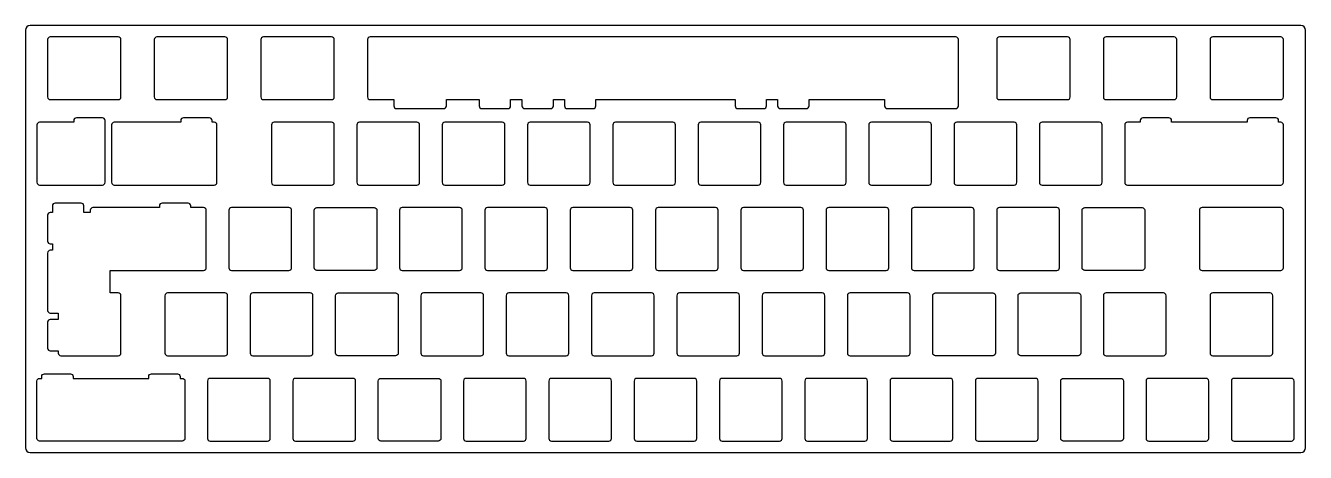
# Model space of a CAD drawing. Header units: millimetres. Extents: x -286 to 0, y 0 to 95.
import ezdxf

# ---------------------------------------------------------------- set-up
doc = ezdxf.new("R2010")
doc.units = ezdxf.units.MM
doc.layers.get('0').update_dxf_attribs({"linetype": 'CONTINUOUS'})

msp = doc.modelspace()

# ---------------------------------------------------------------- linework, layer by layer
for points in [[(0, 94.25, 0.414213562), (-1, 95.25), (-284.75, 95.25, 0.414213562), (-285.75, 94.25), (-285.75, 1, 0.414213562), (-284.75, 0), (-1, 0, 0.414213562), (0, 1)], [(-265.0625, 78.725, 0.414213562), (-264.4625, 79.325), (-264.4625, 92.125, 0.414213562), (-265.0625, 92.725), (-280.24375, 92.725, 0.414213562), (-280.84375, 92.125), (-280.84375, 79.325, 0.414213562), (-280.24375, 78.725)], [(-240.65, 92.125, 0.414213562), (-241.25, 92.725), (-256.43125, 92.725, 0.414213562), (-257.03125, 92.125), (-257.03125, 79.325, 0.414213562), (-256.43125, 78.725), (-241.25, 78.725, 0.414213562), (-240.65, 79.325)], [(-217.4375, 78.725, 0.414213562), (-216.8375, 79.325), (-216.8375, 92.125, 0.414213562), (-217.4375, 92.725), (-232.61875, 92.725, 0.414213562), (-233.21875, 92.125), (-233.21875, 79.325, 0.414213562), (-232.61875, 78.725)], [(-78.06875, 76.725, 0.414213562), (-77.46875, 77.325), (-77.46875, 92.125, 0.414213562), (-78.06875, 92.725), (-208.80625, 92.725, 0.414213562), (-209.40625, 92.125), (-209.40625, 79.325, 0.414213562), (-208.80625, 78.725), (-203.525, 78.725), (-203.525, 77.325, 0.414213562), (-202.925, 76.725), (-192.39425, 76.725, 0.414213562), (-191.79425, 77.325), (-191.79425, 78.725), (-184.46875, 78.725), (-184.46875, 77.325, 0.414213562), (-183.86875, 76.725), (-178.06875, 76.725, 0.414213562), (-177.46875, 77.325), (-177.46875, 78.725), (-174.91825, 78.725), (-174.91825, 77.325, 0.414213562), (-174.31825, 76.725), (-168.51825, 76.725, 0.414213562), (-167.91825, 77.325), (-167.91825, 78.725), (-165.425, 78.725), (-165.425, 77.325, 0.414213562), (-164.825, 76.725), (-159.025, 76.725, 0.414213562), (-158.425, 77.325), (-158.425, 78.725), (-127.325, 78.725), (-127.325, 77.325, 0.414213562), (-126.725, 76.725), (-120.925, 76.725, 0.414213562), (-120.325, 77.325), (-120.325, 78.725), (-117.83175, 78.725), (-117.83175, 77.325, 0.414213562), (-117.23175, 76.725), (-111.43175, 76.725, 0.414213562), (-110.83175, 77.325), (-110.83175, 78.725), (-93.95575, 78.725), (-93.95575, 77.325, 0.414213562), (-93.35575, 76.725)], [(-53.13125, 78.725, 0.414213562), (-52.53125, 79.325), (-52.53125, 92.125, 0.414213562), (-53.13125, 92.725), (-68.3125, 92.725, 0.414213562), (-68.9125, 92.125), (-68.9125, 79.325, 0.414213562), (-68.3125, 78.725)], [(-45.1, 79.325, 0.414213562), (-44.5, 78.725), (-29.31875, 78.725, 0.414213562), (-28.71875, 79.325), (-28.71875, 92.125, 0.414213562), (-29.31875, 92.725), (-44.5, 92.725, 0.414213562), (-45.1, 92.125)], [(-5.50625, 78.725, 0.414213562), (-4.90625, 79.325), (-4.90625, 92.125, 0.414213562), (-5.50625, 92.725), (-20.6875, 92.725, 0.414213562), (-21.2875, 92.125), (-21.2875, 79.325, 0.414213562), (-20.6875, 78.725)], [(-283.225, 60.275, 0.414213562), (-282.625, 59.675), (-268.59425, 59.675, 0.414213562), (-267.99425, 60.275), (-267.99425, 74.075, 0.414213562), (-268.59425, 74.675), (-274.39425, 74.675, 0.414213562), (-274.99425, 74.075), (-274.99425, 73.675), (-282.625, 73.675, 0.414213562), (-283.225, 73.075)], [(-243.63125, 59.675, 0.414213562), (-243.03125, 60.275), (-243.03125, 73.075, 0.414213562), (-243.63125, 73.675), (-244.11825, 73.675), (-244.11825, 74.075, 0.414213562), (-244.71825, 74.675), (-250.51825, 74.675, 0.414213562), (-251.11825, 74.075), (-251.11825, 73.675), (-265.95625, 73.675, 0.414213562), (-266.55625, 73.075), (-266.55625, 60.275, 0.414213562), (-265.95625, 59.675)], [(-5.50625, 59.675, 0.414213562), (-4.90625, 60.275), (-4.90625, 73.075, 0.414213562), (-5.50625, 73.675), (-5.99325, 73.675), (-5.99325, 74.075, 0.414213562), (-6.59325, 74.675), (-12.39325, 74.675, 0.414213562), (-12.99325, 74.075), (-12.99325, 73.675), (-29.86925, 73.675), (-29.86925, 74.075, 0.414213562), (-30.46925, 74.675), (-36.26925, 74.675, 0.414213562), (-36.86925, 74.075), (-36.86925, 73.675), (-39.7375, 73.675, 0.414213562), (-40.3375, 73.075), (-40.3375, 60.275, 0.414213562), (-39.7375, 59.675)], [(-217.4375, 59.675, 0.414213562), (-216.8375, 60.275), (-216.8375, 73.075, 0.414213562), (-217.4375, 73.675), (-230.2375, 73.675, 0.414213562), (-230.8375, 73.075), (-230.8375, 60.275, 0.414213562), (-230.2375, 59.675)], [(-198.3875, 59.675, 0.414213562), (-197.7875, 60.275), (-197.7875, 73.075, 0.414213562), (-198.3875, 73.675), (-211.1875, 73.675, 0.414213562), (-211.7875, 73.075), (-211.7875, 60.275, 0.414213562), (-211.1875, 59.675)], [(-179.3375, 59.675, 0.414213562), (-178.7375, 60.275), (-178.7375, 73.075, 0.414213562), (-179.3375, 73.675), (-192.1375, 73.675, 0.414213562), (-192.7375, 73.075), (-192.7375, 60.275, 0.414213562), (-192.1375, 59.675)], [(-160.2875, 59.675, 0.414213562), (-159.6875, 60.275), (-159.6875, 73.075, 0.414213562), (-160.2875, 73.675), (-173.0875, 73.675, 0.414213562), (-173.6875, 73.075), (-173.6875, 60.275, 0.414213562), (-173.0875, 59.675)], [(-141.2375, 59.675, 0.414213562), (-140.6375, 60.275), (-140.6375, 73.075, 0.414213562), (-141.2375, 73.675), (-154.0375, 73.675, 0.414213562), (-154.6375, 73.075), (-154.6375, 60.275, 0.414213562), (-154.0375, 59.675)], [(-122.1875, 59.675, 0.414213562), (-121.5875, 60.275), (-121.5875, 73.075, 0.414213562), (-122.1875, 73.675), (-134.9875, 73.675, 0.414213562), (-135.5875, 73.075), (-135.5875, 60.275, 0.414213562), (-134.9875, 59.675)], [(-103.1375, 59.675, 0.414213562), (-102.5375, 60.275), (-102.5375, 73.075, 0.414213562), (-103.1375, 73.675), (-115.9375, 73.675, 0.414213562), (-116.5375, 73.075), (-116.5375, 60.275, 0.414213562), (-115.9375, 59.675)], [(-84.0875, 59.675, 0.414213562), (-83.4875, 60.275), (-83.4875, 73.075, 0.414213562), (-84.0875, 73.675), (-96.8875, 73.675, 0.414213562), (-97.4875, 73.075), (-97.4875, 60.275, 0.414213562), (-96.8875, 59.675)], [(-78.4375, 60.275, 0.414213562), (-77.8375, 59.675), (-65.0375, 59.675, 0.414213562), (-64.4375, 60.275), (-64.4375, 73.075, 0.414213562), (-65.0375, 73.675), (-77.8375, 73.675, 0.414213562), (-78.4375, 73.075)], [(-45.9875, 59.675, 0.414213562), (-45.3875, 60.275), (-45.3875, 73.075, 0.414213562), (-45.9875, 73.675), (-58.7875, 73.675, 0.414213562), (-59.3875, 73.075), (-59.3875, 60.275, 0.414213562), (-58.7875, 59.675)], [(-246.0125, 40.625, 0.414213562), (-245.4125, 41.225), (-245.4125, 54.025, 0.414213562), (-246.0125, 54.625), (-248.88075, 54.625), (-248.88075, 55.025, 0.414213562), (-249.48075, 55.625), (-255.28075, 55.625, 0.414213562), (-255.88075, 55.025), (-255.88075, 54.625), (-270.71875, 54.625, 0.414213562), (-271.31875, 54.025), (-271.31875, 53.538), (-272.75675, 53.538), (-272.75675, 55.025, 0.414213562), (-273.35675, 55.625), (-279.15675, 55.625, 0.414213562), (-279.75675, 55.025), (-279.75675, 53.538), (-280.24375, 53.538, 0.414213562), (-280.84375, 52.938), (-280.84375, 47.138, 0.414213562), (-280.24375, 46.538), (-279.75675, 46.538), (-279.75675, 45.1), (-280.24375, 45.1, 0.414213562), (-280.84375, 44.5), (-280.84375, 31.7, 0.414213562), (-280.24375, 31.1), (-278.4625, 31.1), (-278.4625, 29.662), (-280.24375, 29.662, 0.414213562), (-280.84375, 29.062), (-280.84375, 23.262, 0.414213562), (-280.24375, 22.662), (-278.4625, 22.662), (-278.4625, 22.175, 0.414213562), (-277.8625, 21.575), (-265.0625, 21.575, 0.414213562), (-264.4625, 22.175), (-264.4625, 34.975, 0.414213562), (-265.0625, 35.575), (-266.84375, 35.575), (-266.84375, 40.625)], [(-226.9625, 40.625, 0.414213562), (-226.3625, 41.225), (-226.3625, 54.025, 0.414213562), (-226.9625, 54.625), (-239.7625, 54.625, 0.414213562), (-240.3625, 54.025), (-240.3625, 41.225, 0.414213562), (-239.7625, 40.625)], [(-207.3125, 54.025), (-207.3125, 41.225, -0.414213562), (-207.9125, 40.625), (-220.7125, 40.625, -0.414213562), (-221.3125, 41.225), (-221.3125, 54.025, -0.414213562), (-220.7125, 54.625), (-207.9125, 54.625, -0.414213562)], [(-188.8625, 40.625, 0.414213562), (-188.2625, 41.225), (-188.2625, 54.025, 0.414213562), (-188.8625, 54.625), (-201.6625, 54.625, 0.414213562), (-202.2625, 54.025), (-202.2625, 41.225, 0.414213562), (-201.6625, 40.625)], [(-169.8125, 40.625, 0.414213562), (-169.2125, 41.225), (-169.2125, 54.025, 0.414213562), (-169.8125, 54.625), (-182.6125, 54.625, 0.414213562), (-183.2125, 54.025), (-183.2125, 41.225, 0.414213562), (-182.6125, 40.625)], [(-150.7625, 40.625, 0.414213562), (-150.1625, 41.225), (-150.1625, 54.025, 0.414213562), (-150.7625, 54.625), (-163.5625, 54.625, 0.414213562), (-164.1625, 54.025), (-164.1625, 41.225, 0.414213562), (-163.5625, 40.625)], [(-145.1125, 41.225, 0.414213562), (-144.5125, 40.625), (-131.7125, 40.625, 0.414213562), (-131.1125, 41.225), (-131.1125, 54.025, 0.414213562), (-131.7125, 54.625), (-144.5125, 54.625, 0.414213562), (-145.1125, 54.025)], [(-112.6625, 40.625, 0.414213562), (-112.0625, 41.225), (-112.0625, 54.025, 0.414213562), (-112.6625, 54.625), (-125.4625, 54.625, 0.414213562), (-126.0625, 54.025), (-126.0625, 41.225, 0.414213562), (-125.4625, 40.625)], [(-93.6125, 40.625, 0.414213562), (-93.0125, 41.225), (-93.0125, 54.025, 0.414213562), (-93.6125, 54.625), (-106.4125, 54.625, 0.414213562), (-107.0125, 54.025), (-107.0125, 41.225, 0.414213562), (-106.4125, 40.625)], [(-74.5625, 40.625, 0.414213562), (-73.9625, 41.225), (-73.9625, 54.025, 0.414213562), (-74.5625, 54.625), (-87.3625, 54.625, 0.414213562), (-87.9625, 54.025), (-87.9625, 41.225, 0.414213562), (-87.3625, 40.625)], [(-55.5125, 40.625, 0.414213562), (-54.9125, 41.225), (-54.9125, 54.025, 0.414213562), (-55.5125, 54.625), (-68.3125, 54.625, 0.414213562), (-68.9125, 54.025), (-68.9125, 41.225, 0.414213562), (-68.3125, 40.625)], [(-35.8625, 54.025), (-35.8625, 41.225, -0.414213562), (-36.4625, 40.625), (-49.2625, 40.625, -0.414213562), (-49.8625, 41.225), (-49.8625, 54.025, -0.414213562), (-49.2625, 54.625), (-36.4625, 54.625, -0.414213562)], [(-5.50625, 40.625, 0.414213562), (-4.90625, 41.225), (-4.90625, 54.025, 0.414213562), (-5.50625, 54.625), (-23.06875, 54.625, 0.414213562), (-23.66875, 54.025), (-23.66875, 41.225, 0.414213562), (-23.06875, 40.625)], [(-241.25, 21.575, 0.414213562), (-240.65, 22.175), (-240.65, 34.975, 0.414213562), (-241.25, 35.575), (-254.05, 35.575, 0.414213562), (-254.65, 34.975), (-254.65, 22.175, 0.414213562), (-254.05, 21.575)], [(-222.2, 21.575, 0.414213562), (-221.6, 22.175), (-221.6, 34.975, 0.414213562), (-222.2, 35.575), (-235, 35.575, 0.414213562), (-235.6, 34.975), (-235.6, 22.175, 0.414213562), (-235, 21.575)], [(-202.55, 34.975), (-202.55, 22.175, -0.414213562), (-203.15, 21.575), (-215.95, 21.575, -0.414213562), (-216.55, 22.175), (-216.55, 34.975, -0.414213562), (-215.95, 35.575), (-203.15, 35.575, -0.414213562)], [(-184.1, 21.575, 0.414213562), (-183.5, 22.175), (-183.5, 34.975, 0.414213562), (-184.1, 35.575), (-196.9, 35.575, 0.414213562), (-197.5, 34.975), (-197.5, 22.175, 0.414213562), (-196.9, 21.575)], [(-178.45, 22.175, 0.414213562), (-177.85, 21.575), (-165.05, 21.575, 0.414213562), (-164.45, 22.175), (-164.45, 34.975, 0.414213562), (-165.05, 35.575), (-177.85, 35.575, 0.414213562), (-178.45, 34.975)], [(-159.4, 22.175, 0.414213562), (-158.8, 21.575), (-146, 21.575, 0.414213562), (-145.4, 22.175), (-145.4, 34.975, 0.414213562), (-146, 35.575), (-158.8, 35.575, 0.414213562), (-159.4, 34.975)], [(-126.95, 21.575, 0.414213562), (-126.35, 22.175), (-126.35, 34.975, 0.414213562), (-126.95, 35.575), (-139.75, 35.575, 0.414213562), (-140.35, 34.975), (-140.35, 22.175, 0.414213562), (-139.75, 21.575)], [(-121.3, 22.175, 0.414213562), (-120.7, 21.575), (-107.9, 21.575, 0.414213562), (-107.3, 22.175), (-107.3, 34.975, 0.414213562), (-107.9, 35.575), (-120.7, 35.575, 0.414213562), (-121.3, 34.975)], [(-88.85, 21.575, 0.414213562), (-88.25, 22.175), (-88.25, 34.975, 0.414213562), (-88.85, 35.575), (-101.65, 35.575, 0.414213562), (-102.25, 34.975), (-102.25, 22.175, 0.414213562), (-101.65, 21.575)], [(-69.2, 34.975), (-69.2, 22.175, -0.414213562), (-69.8, 21.575), (-82.6, 21.575, -0.414213562), (-83.2, 22.175), (-83.2, 34.975, -0.414213562), (-82.6, 35.575), (-69.8, 35.575, -0.414213562)], [(-50.15, 34.975), (-50.15, 22.175, -0.414213562), (-50.75, 21.575), (-63.55, 21.575, -0.414213562), (-64.15, 22.175), (-64.15, 34.975, -0.414213562), (-63.55, 35.575), (-50.75, 35.575, -0.414213562)], [(-31.7, 21.575, 0.414213562), (-31.1, 22.175), (-31.1, 34.975, 0.414213562), (-31.7, 35.575), (-44.5, 35.575, 0.414213562), (-45.1, 34.975), (-45.1, 22.175, 0.414213562), (-44.5, 21.575)], [(-7.8875, 21.575, 0.414213562), (-7.2875, 22.175), (-7.2875, 34.975, 0.414213562), (-7.8875, 35.575), (-20.6875, 35.575, 0.414213562), (-21.2875, 34.975), (-21.2875, 22.175, 0.414213562), (-20.6875, 21.575)], [(-282.625, 16.525), (-282.138, 16.525), (-282.138, 16.925, -0.414213562), (-281.538, 17.525), (-275.738, 17.525, -0.414213562), (-275.138, 16.925), (-275.138, 16.525), (-258.262, 16.525), (-258.262, 16.925, -0.414213562), (-257.662, 17.525), (-251.862, 17.525, -0.414213562), (-251.262, 16.925), (-251.262, 16.525), (-250.775, 16.525, -0.414213562), (-250.175, 15.925), (-250.175, 3.125, -0.414213562), (-250.775, 2.525), (-282.625, 2.525, -0.414213562), (-283.225, 3.125), (-283.225, 15.925, -0.414213562)], [(-231.725, 2.525, 0.414213562), (-231.125, 3.125), (-231.125, 15.925, 0.414213562), (-231.725, 16.525), (-244.525, 16.525, 0.414213562), (-245.125, 15.925), (-245.125, 3.125, 0.414213562), (-244.525, 2.525)], [(-212.675, 2.525, 0.414213562), (-212.075, 3.125), (-212.075, 15.925, 0.414213562), (-212.675, 16.525), (-225.475, 16.525, 0.414213562), (-226.075, 15.925), (-226.075, 3.125, 0.414213562), (-225.475, 2.525)], [(-193.025, 15.925), (-193.025, 3.125, -0.414213562), (-193.625, 2.525), (-206.425, 2.525, -0.414213562), (-207.025, 3.125), (-207.025, 15.925, -0.414213562), (-206.425, 16.525), (-193.625, 16.525, -0.414213562)], [(-174.575, 2.525, 0.414213562), (-173.975, 3.125), (-173.975, 15.925, 0.414213562), (-174.575, 16.525), (-187.375, 16.525, 0.414213562), (-187.975, 15.925), (-187.975, 3.125, 0.414213562), (-187.375, 2.525)], [(-155.525, 2.525, 0.414213562), (-154.925, 3.125), (-154.925, 15.925, 0.414213562), (-155.525, 16.525), (-168.325, 16.525, 0.414213562), (-168.925, 15.925), (-168.925, 3.125, 0.414213562), (-168.325, 2.525)], [(-136.475, 2.525, 0.414213562), (-135.875, 3.125), (-135.875, 15.925, 0.414213562), (-136.475, 16.525), (-149.275, 16.525, 0.414213562), (-149.875, 15.925), (-149.875, 3.125, 0.414213562), (-149.275, 2.525)], [(-117.425, 2.525, 0.414213562), (-116.825, 3.125), (-116.825, 15.925, 0.414213562), (-117.425, 16.525), (-130.225, 16.525, 0.414213562), (-130.825, 15.925), (-130.825, 3.125, 0.414213562), (-130.225, 2.525)], [(-98.375, 2.525, 0.414213562), (-97.775, 3.125), (-97.775, 15.925, 0.414213562), (-98.375, 16.525), (-111.175, 16.525, 0.414213562), (-111.775, 15.925), (-111.775, 3.125, 0.414213562), (-111.175, 2.525)], [(-79.325, 2.525, 0.414213562), (-78.725, 3.125), (-78.725, 15.925, 0.414213562), (-79.325, 16.525), (-92.125, 16.525, 0.414213562), (-92.725, 15.925), (-92.725, 3.125, 0.414213562), (-92.125, 2.525)], [(-73.675, 3.125, 0.414213562), (-73.075, 2.525), (-60.275, 2.525, 0.414213562), (-59.675, 3.125), (-59.675, 15.925, 0.414213562), (-60.275, 16.525), (-73.075, 16.525, 0.414213562), (-73.675, 15.925)], [(-40.625, 15.925), (-40.625, 3.125, -0.414213562), (-41.225, 2.525), (-54.025, 2.525, -0.414213562), (-54.625, 3.125), (-54.625, 15.925, -0.414213562), (-54.025, 16.525), (-41.225, 16.525, -0.414213562)], [(-22.175, 2.525, 0.414213562), (-21.575, 3.125), (-21.575, 15.925, 0.414213562), (-22.175, 16.525), (-34.975, 16.525, 0.414213562), (-35.575, 15.925), (-35.575, 3.125, 0.414213562), (-34.975, 2.525)], [(-16.525, 3.125, 0.414213562), (-15.925, 2.525), (-3.125, 2.525, 0.414213562), (-2.525, 3.125), (-2.525, 15.925, 0.414213562), (-3.125, 16.525), (-15.925, 16.525, 0.414213562), (-16.525, 15.925)]]:
    msp.add_lwpolyline(points, format="xyb", close=True)

doc.saveas('drawing.dxf')
